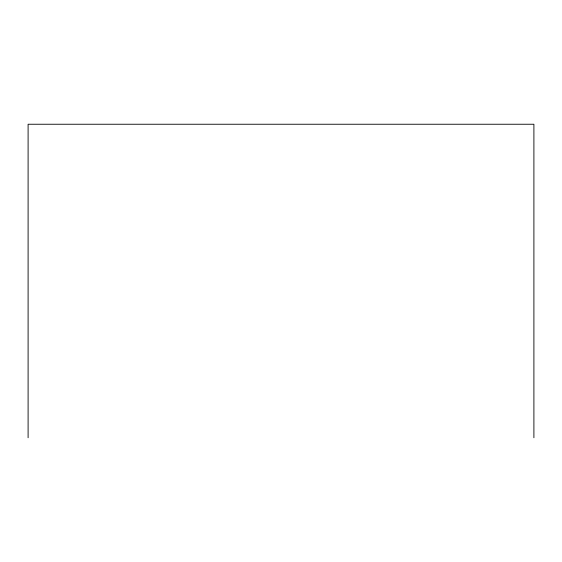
<?xml version="1.0" encoding="UTF-8"?>
<svg xmlns="http://www.w3.org/2000/svg" width="562" height="562" viewBox="0 0 562 562"><rect width="100%" height="100%" fill="white"/><g stroke="black" fill="none" stroke-linecap="round" stroke-linejoin="round"><path stroke-width="0.84" d="M533.9 437.756L533.9 124.244L28.1 124.244L28.1 437.756"/></g></svg>
